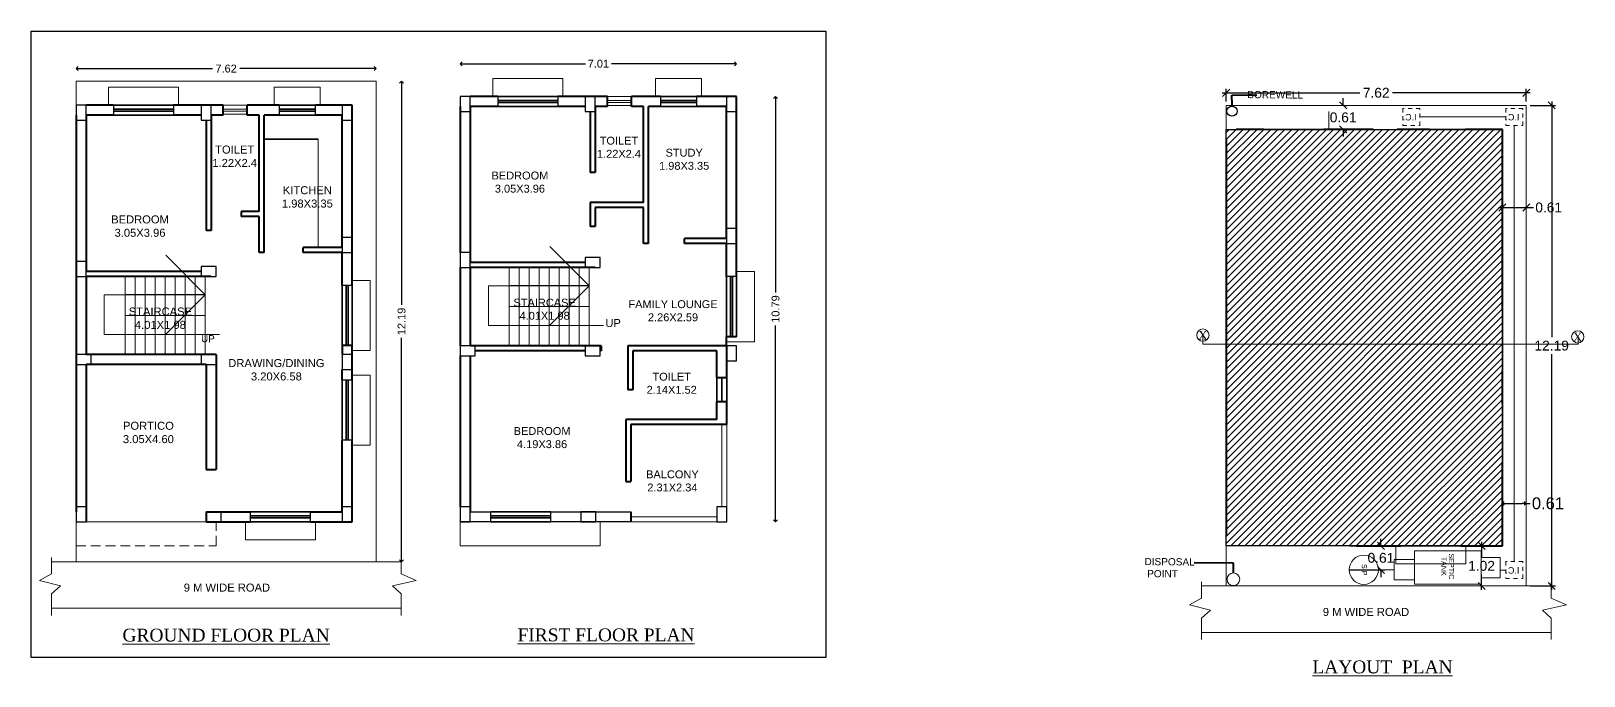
# Model space of a CAD drawing. Header units: metres. Extents: x -9744 to -9320, y 28583 to 28826.
# Drawn here: x -9664.78 to -9625.34, y 28809.44 to 28825.8 of the extents above; entities that cross this region are included whole.
import ezdxf

# ---------------------------------------------------------------- set-up
doc = ezdxf.new("R2010")
doc.units = ezdxf.units.M
doc.header["$PDMODE"] = 34
doc.header["$PDSIZE"] = -15
for name, pattern in [('CENTER2', [1.125, 0.75, -0.125, 0.125, -0.125]), ('CONTINULUS', [0]), ('DASHED', [0]), ('DASHED2', [0.375, 0.25, -0.125]), ('HIDDEN', [0.375, 0.25, -0.125])]:
    doc.linetypes.add(name, pattern=pattern)
for name, color, linetype, lineweight in [('BUA TOTAL', 3, 'Continuous', 30), ('Chajja', 23, 'DASHED', 9), ('col', 1, 'Continuous', 20), ('column', 1, 'Continuous', 25), ('dim', 7, 'Continuous', 0), ('dw text', 94, 'Continuous', 9), ('elevation', 5, 'Continuous', 13), ('IC', 31, 'Continuous', 0), ('PLAN', 7, 'Continuous', 40), ('rm text', 7, 'Continuous', 18), ('SEC LINE', 3, 'Continuous', 20), ('Site', 1, 'CENTER2', 35), ('TEXT', 7, 'Continuous', 20), ('TXT', 7, 'Continuous', 20), ('WALL', 7, 'Continuous', 25), ('win', 5, 'Continuous', 13)]:
    doc.layers.add(name, color=color, linetype=linetype, lineweight=lineweight)
doc.styles.add('Arial', font='arial.ttf', dxfattribs={"height": 0.2})
doc.styles.add('PreDCRFont', font='arial.ttf', dxfattribs={"height": 0.25})
doc.styles.get("Standard").update_dxf_attribs({"font": 'arial.ttf', "height": 0.25})
doc.styles.add('STYLE1', font='arial.ttf', dxfattribs={"height": 0.3})
doc.styles.add('style2', font='arial.ttf', dxfattribs={"height": 0.3})
doc.styles.add('style3', font='arial.ttf', dxfattribs={"height": 12})
doc.dimstyles.new('Copy of Standard', dxfattribs={"dimtxt": 9, "dimasz": 2, "dimexe": 0.125, "dimexo": 0.125, "dimgap": 0, "dimtad": 0, "dimtoh": 1, "dimdec": 0, "dimlfac": -1, "dimzin": 0, "dimdsep": 46, "dimlunit": 4, "dimtxsty": 'Arial', "dimblk": 'OBLIQUE', "dimcen": 10, "dimse1": 1, "dimse2": 1, "dimclrd": 54, "dimclre": 252, "dimclrt": 256, "dimadec": 8, "dimazin": 0, "dimtfac": 1, "dimtdec": 0, "dimtofl": 0, "dimtmove": 1, "dimatfit": 3, "dimldrblk": 'OPEN90', "dimfxl": 0.125, "dimtolj": 1, "dimtzin": 0, "dimlwd": 0, "dimlwe": -1, "dimarcsym": 0})
doc.dimstyles.new('INT DIM', dxfattribs={"dimtxt": 0.3, "dimasz": 0.1, "dimexe": 0.18, "dimexo": 0.0625, "dimgap": 0.09, "dimtad": 0, "dimzin": 0, "dimdsep": 46, "dimtxsty": 'style2', "dimblk": 'OPEN90', "dimcen": 0.09, "dimse1": 1, "dimse2": 1, "dimclrd": 250, "dimclrt": 256, "dimadec": 0, "dimazin": 0, "dimtfac": 1, "dimtofl": 0, "dimtmove": 0, "dimatfit": 3, "dimfxl": 0.18, "dimtolj": 1, "dimtzin": 0, "dimlwd": -1, "dimarcsym": 0})
doc.dimstyles.new('OUTER DIM', dxfattribs={"dimtxt": 0.3, "dimasz": 0.18, "dimexe": 0.1, "dimexo": 0.1, "dimgap": 0.09, "dimtad": 0, "dimtih": 1, "dimtoh": 1, "dimzin": 0, "dimdsep": 46, "dimtxsty": 'Standard', "dimblk": 'OBLIQUE', "dimcen": 0, "dimdle": 0.1, "dimclrd": 147, "dimclre": 147, "dimclrt": 7, "dimadec": 0, "dimazin": 0, "dimtfac": 1, "dimtofl": 0, "dimtmove": 0, "dimatfit": 3, "dimfxl": 0.125, "dimtolj": 1, "dimtzin": 0, "dimarcsym": 0})

# ---------------------------------------------------------------- blocks, each defined once
blk = doc.blocks.new('_Oblique')
at = {"color": 0, "linetype": 'ByBlock', "lineweight": -2}
blk.add_line((-0.5, -0.5), (0.5, 0.5), dxfattribs=at)
blk = doc.blocks.new('_Open90')
at = {"layer": 'PLAN', "color": 0, "lineweight": -2}
for p, q in [((-0.5, 0.5), (0, 0)), ((0, 0), (-1, 0)), ((0, 0), (-0.5, -0.5))]:
    blk.add_line(p, q, dxfattribs=at)
blk = doc.blocks.new('*D38')
at = {"layer": 'BUA TOTAL', "color": 250, "ltscale": 0.05, "transparency": 16777216}
for p, q in [((-9663.534, 28824.844), (-9660.172, 28824.844)), ((-9656.114, 28824.844), (-9659.476, 28824.844))]:
    blk.add_line(p, q, dxfattribs=at)
at = {"layer": 'Defpoints', "color": 0, "linetype": 'CONTINULUS', "ltscale": 0.05, "transparency": 16777216}
for p in [(-9663.634, 28824.844), (-9663.634, 28824.525), (-9656.014, 28824.525)]:
    blk.add_point(p, dxfattribs=at)
at = {"layer": 'BUA TOTAL', "color": 250, "linetype": 'CONTINULUS', "ltscale": 0.05, "transparency": 16777216, "xscale": 0.1, "yscale": 0.1, "zscale": 0.1, "rotation": 180}
blk.add_blockref('_Open90', (-9663.634, 28824.844), dxfattribs=at)
at = {"layer": 'BUA TOTAL', "color": 250, "linetype": 'CONTINULUS', "ltscale": 0.05, "transparency": 16777216, "xscale": 0.1, "yscale": 0.1, "zscale": 0.1}
blk.add_blockref('_Open90', (-9656.014, 28824.844), dxfattribs=at)
at = {"layer": 'BUA TOTAL', "linetype": 'CONTINULUS', "ltscale": 0.05, "transparency": 16777216, "insert": (-9659.824, 28824.844), "char_height": 0.2, "attachment_point": 5, "style": 'Arial', "bg_fill": 3, "box_fill_scale": 1.1, "bg_fill_color": 9, "bg_fill_true_color": 13158600, "bg_fill_transparency": 0}
blk.add_mtext('\\A1;7.62', dxfattribs=at)
blk = doc.blocks.new('*D39')
at = {"layer": 'BUA TOTAL', "color": 250, "ltscale": 0.05, "transparency": 16777216}
for p, q in [((-9655.368, 28824.425), (-9655.368, 28818.847)), ((-9655.368, 28812.433), (-9655.368, 28818.01))]:
    blk.add_line(p, q, dxfattribs=at)
at = {"layer": 'Defpoints', "color": 0, "linetype": 'CONTINULUS', "ltscale": 0.05, "transparency": 16777216}
for p in [(-9656.014, 28824.525), (-9656.014, 28812.333), (-9655.368, 28812.333)]:
    blk.add_point(p, dxfattribs=at)
at = {"layer": 'BUA TOTAL', "color": 250, "linetype": 'CONTINULUS', "ltscale": 0.05, "transparency": 16777216, "xscale": 0.1, "yscale": 0.1, "zscale": 0.1}
for p, rotation in [((-9655.368, 28824.525), 90), ((-9655.368, 28812.333), 270)]:
    blk.add_blockref('_Open90', p, dxfattribs=dict(at, rotation=rotation))
at = {"layer": 'BUA TOTAL', "linetype": 'CONTINULUS', "ltscale": 0.05, "transparency": 16777216, "insert": (-9655.368, 28818.429), "char_height": 0.2, "attachment_point": 5, "rotation": 90, "style": 'Arial', "bg_fill": 3, "box_fill_scale": 1.1, "bg_fill_color": 9, "bg_fill_true_color": 13158600, "bg_fill_transparency": 0}
blk.add_mtext('\\A1;12.19', dxfattribs=at)
blk = doc.blocks.new('*D40')
at = {"layer": 'BUA TOTAL', "color": 250, "ltscale": 0.05, "transparency": 16777216}
for p, q in [((-9653.777, 28824.968), (-9650.7, 28824.968)), ((-9646.964, 28824.968), (-9650.041, 28824.968))]:
    blk.add_line(p, q, dxfattribs=at)
at = {"layer": 'Defpoints', "color": 0, "linetype": 'CONTINULUS', "ltscale": 0.05, "transparency": 16777216}
for p in [(-9653.877, 28824.968), (-9653.877, 28824.139), (-9646.864, 28824.139)]:
    blk.add_point(p, dxfattribs=at)
at = {"layer": 'BUA TOTAL', "color": 250, "linetype": 'CONTINULUS', "ltscale": 0.05, "transparency": 16777216, "xscale": 0.1, "yscale": 0.1, "zscale": 0.1, "rotation": 180}
blk.add_blockref('_Open90', (-9653.877, 28824.968), dxfattribs=at)
at = {"layer": 'BUA TOTAL', "color": 250, "linetype": 'CONTINULUS', "ltscale": 0.05, "transparency": 16777216, "xscale": 0.1, "yscale": 0.1, "zscale": 0.1}
blk.add_blockref('_Open90', (-9646.864, 28824.968), dxfattribs=at)
at = {"layer": 'BUA TOTAL', "linetype": 'CONTINULUS', "ltscale": 0.05, "transparency": 16777216, "insert": (-9650.37, 28824.968), "char_height": 0.2, "attachment_point": 5, "style": 'Arial', "bg_fill": 3, "box_fill_scale": 1.1, "bg_fill_color": 9, "bg_fill_true_color": 13158600, "bg_fill_transparency": 0}
blk.add_mtext('\\A1;7.01', dxfattribs=at)
blk = doc.blocks.new('*D41')
at = {"layer": 'BUA TOTAL', "color": 250, "ltscale": 0.05, "transparency": 16777216}
for p, q in [((-9645.871, 28824.039), (-9645.871, 28819.162)), ((-9645.871, 28813.449), (-9645.871, 28818.326))]:
    blk.add_line(p, q, dxfattribs=at)
at = {"layer": 'Defpoints', "color": 0, "linetype": 'CONTINULUS', "ltscale": 0.05, "transparency": 16777216}
for p in [(-9646.864, 28824.139), (-9647.232, 28813.349), (-9645.871, 28813.349)]:
    blk.add_point(p, dxfattribs=at)
at = {"layer": 'BUA TOTAL', "color": 250, "linetype": 'CONTINULUS', "ltscale": 0.05, "transparency": 16777216, "xscale": 0.1, "yscale": 0.1, "zscale": 0.1}
for p, rotation in [((-9645.871, 28824.139), 90), ((-9645.871, 28813.349), 270)]:
    blk.add_blockref('_Open90', p, dxfattribs=dict(at, rotation=rotation))
at = {"layer": 'BUA TOTAL', "linetype": 'CONTINULUS', "ltscale": 0.05, "transparency": 16777216, "insert": (-9645.871, 28818.744), "char_height": 0.2, "attachment_point": 5, "rotation": 90, "style": 'Arial', "bg_fill": 3, "box_fill_scale": 1.1, "bg_fill_color": 9, "bg_fill_true_color": 13158600, "bg_fill_transparency": 0}
blk.add_mtext('\\A1;10.79', dxfattribs=at)
blk = doc.blocks.new('*D45')
at = {"layer": 'Defpoints', "color": 0, "transparency": 16777216}
for p in [(-9627.943, 28812.735), (-9627.943, 28811.719), (-9627.943, 28811.719)]:
    blk.add_point(p, dxfattribs=at)
at = {"layer": 'dim', "color": 147, "lineweight": -2, "transparency": 16777216}
for p, q in [((-9627.943, 28812.835), (-9627.943, 28812.445)), ((-9627.943, 28811.619), (-9627.943, 28812.009))]:
    blk.add_line(p, q, dxfattribs=at)
at = {"layer": 'dim', "color": 147, "lineweight": -2, "transparency": 16777216, "xscale": 0.18, "yscale": 0.18, "zscale": 0.18}
for p, rotation in [((-9627.943, 28812.735), 90), ((-9627.943, 28811.719), 270)]:
    blk.add_blockref('_Oblique', p, dxfattribs=dict(at, rotation=rotation))
at = {"layer": 'dim', "color": 7, "transparency": 16777216, "insert": (-9627.943, 28812.227), "char_height": 0.25, "attachment_point": 5}
blk.add_mtext('\\A1;1.02', dxfattribs=at)
blk = doc.blocks.new('*D46')
at = {"color": 250, "transparency": 16777216}
for p, q in [((-9627.315, 28813.814), (-9626.908, 28813.814)), ((-9626.808, 28813.814), (-9626.708, 28813.814))]:
    blk.add_line(p, q, dxfattribs=at)
at = {"layer": 'Defpoints', "color": 0, "linetype": 'Continuous', "transparency": 16777216}
blk.add_point((-9627.415, 28813.77), dxfattribs=at)
at = {"color": 250, "linetype": 'Continuous', "transparency": 16777216, "xscale": 0.1, "yscale": 0.1, "zscale": 0.1, "rotation": 180}
blk.add_blockref('_Open90', (-9627.415, 28813.814), dxfattribs=at)
at = {"color": 250, "linetype": 'Continuous', "transparency": 16777216, "xscale": 0.1, "yscale": 0.1, "zscale": 0.1}
blk.add_blockref('_Open90', (-9626.808, 28813.814), dxfattribs=at)
at = {"linetype": 'Continuous', "transparency": 16777216, "insert": (-9626.257, 28813.814), "char_height": 0.3, "attachment_point": 5, "style": 'style2', "bg_fill": 3, "box_fill_scale": 1.1, "bg_fill_color": 9, "bg_fill_true_color": 13158600, "bg_fill_transparency": 0}
blk.add_mtext('\\A1;0.61', dxfattribs=at)
at = {"layer": 'Defpoints', "color": 0, "linetype": 'Continuous', "transparency": 16777216}
for p in [(-9626.808, 28813.814), (-9626.808, 28813.77)]:
    blk.add_point(p, dxfattribs=at)
blk = doc.blocks.new('*D47')
at = {"layer": 'Defpoints', "color": 0, "transparency": 16777216}
for p in [(-9631.499, 28823.911), (-9631.458, 28823.911), (-9631.499, 28823.301)]:
    blk.add_point(p, dxfattribs=at)
at = {"layer": 'dim', "color": 147, "lineweight": -2, "transparency": 16777216}
for p, q in [((-9631.458, 28823.911), (-9631.458, 28824.091)), ((-9631.399, 28823.911), (-9631.358, 28823.911)), ((-9631.458, 28823.301), (-9631.458, 28823.121)), ((-9631.399, 28823.301), (-9631.358, 28823.301))]:
    blk.add_line(p, q, dxfattribs=at)
at = {"layer": 'dim', "color": 147, "lineweight": -2, "transparency": 16777216, "xscale": 0.18, "yscale": 0.18, "zscale": 0.18}
for p, rotation in [((-9631.458, 28823.911), 270), ((-9631.458, 28823.301), 90)]:
    blk.add_blockref('_Oblique', p, dxfattribs=dict(at, rotation=rotation))
at = {"layer": 'dim', "color": 7, "transparency": 16777216, "insert": (-9631.458, 28823.606), "char_height": 0.25, "attachment_point": 5}
blk.add_mtext('\\A1;0.61', dxfattribs=at)
blk = doc.blocks.new('*D48')
at = {"layer": 'Defpoints', "color": 0, "transparency": 16777216}
for p in [(-9627.415, 28821.32), (-9626.808, 28821.32), (-9626.808, 28821.32)]:
    blk.add_point(p, dxfattribs=at)
at = {"layer": 'dim', "color": 147, "lineweight": -2, "transparency": 16777216}
for p, q in [((-9627.515, 28821.32), (-9626.808, 28821.32)), ((-9626.808, 28821.32), (-9626.628, 28821.32))]:
    blk.add_line(p, q, dxfattribs=at)
at = {"layer": 'dim', "color": 147, "lineweight": -2, "transparency": 16777216, "xscale": 0.18, "yscale": 0.18, "zscale": 0.18, "rotation": 180}
blk.add_blockref('_Oblique', (-9627.415, 28821.32), dxfattribs=at)
at = {"layer": 'dim', "color": 147, "lineweight": -2, "transparency": 16777216, "xscale": 0.18, "yscale": 0.18, "zscale": 0.18}
blk.add_blockref('_Oblique', (-9626.808, 28821.32), dxfattribs=at)
at = {"layer": 'dim', "color": 7, "transparency": 16777216, "insert": (-9626.238, 28821.32), "char_height": 0.25, "attachment_point": 5}
blk.add_mtext('\\A1;0.61', dxfattribs=at)
blk = doc.blocks.new('*D49')
at = {"layer": 'Defpoints', "color": 0, "transparency": 16777216}
for p in [(-9634.428, 28824.23), (-9634.428, 28823.911), (-9626.808, 28823.911)]:
    blk.add_point(p, dxfattribs=at)
at = {"layer": 'dim', "color": 147, "lineweight": -2, "transparency": 16777216}
for p, q in [((-9634.528, 28824.23), (-9631.031, 28824.23)), ((-9634.428, 28824.011), (-9634.428, 28824.33)), ((-9626.708, 28824.23), (-9630.206, 28824.23)), ((-9626.808, 28824.011), (-9626.808, 28824.33))]:
    blk.add_line(p, q, dxfattribs=at)
at = {"layer": 'dim', "color": 147, "lineweight": -2, "transparency": 16777216, "xscale": 0.18, "yscale": 0.18, "zscale": 0.18, "rotation": 180}
blk.add_blockref('_Oblique', (-9634.428, 28824.23), dxfattribs=at)
at = {"layer": 'dim', "color": 147, "lineweight": -2, "transparency": 16777216, "xscale": 0.18, "yscale": 0.18, "zscale": 0.18}
blk.add_blockref('_Oblique', (-9626.808, 28824.23), dxfattribs=at)
at = {"layer": 'dim', "color": 7, "transparency": 16777216, "insert": (-9630.618, 28824.23), "char_height": 0.25, "attachment_point": 5}
blk.add_mtext('\\A1;7.62', dxfattribs=at)
blk = doc.blocks.new('*D50')
at = {"layer": 'Defpoints', "color": 0, "transparency": 16777216}
for p in [(-9626.808, 28823.911), (-9626.808, 28811.719), (-9626.162, 28811.719)]:
    blk.add_point(p, dxfattribs=at)
at = {"layer": 'dim', "color": 147, "lineweight": -2, "transparency": 16777216}
for p, q in [((-9626.162, 28824.011), (-9626.162, 28818.033)), ((-9626.708, 28823.911), (-9626.062, 28823.911)), ((-9626.162, 28811.619), (-9626.162, 28817.597)), ((-9626.708, 28811.719), (-9626.062, 28811.719))]:
    blk.add_line(p, q, dxfattribs=at)
at = {"layer": 'dim', "color": 147, "lineweight": -2, "transparency": 16777216, "xscale": 0.18, "yscale": 0.18, "zscale": 0.18}
for p, rotation in [((-9626.162, 28823.911), 90), ((-9626.162, 28811.719), 270)]:
    blk.add_blockref('_Oblique', p, dxfattribs=dict(at, rotation=rotation))
at = {"layer": 'dim', "color": 7, "transparency": 16777216, "insert": (-9626.162, 28817.815), "char_height": 0.25, "attachment_point": 5}
blk.add_mtext('\\A1;12.19', dxfattribs=at)
blk = doc.blocks.new('*D51')
at = {"layer": 'Defpoints', "color": 0, "transparency": 16777216}
for p in [(-9631.398, 28812.735), (-9631.398, 28812.125), (-9630.498, 28812.125)]:
    blk.add_point(p, dxfattribs=at)
at = {"layer": 'dim', "color": 147, "lineweight": -2, "transparency": 16777216}
for p, q in [((-9631.298, 28812.735), (-9630.398, 28812.735)), ((-9630.498, 28812.735), (-9630.498, 28812.915)), ((-9631.298, 28812.125), (-9630.398, 28812.125)), ((-9630.498, 28812.125), (-9630.498, 28811.945))]:
    blk.add_line(p, q, dxfattribs=at)
at = {"layer": 'dim', "color": 147, "lineweight": -2, "transparency": 16777216, "xscale": 0.18, "yscale": 0.18, "zscale": 0.18}
for p, rotation in [((-9630.498, 28812.735), 270), ((-9630.498, 28812.125), 90)]:
    blk.add_blockref('_Oblique', p, dxfattribs=dict(at, rotation=rotation))
at = {"layer": 'dim', "color": 7, "transparency": 16777216, "insert": (-9630.498, 28812.43), "char_height": 0.25, "attachment_point": 5}
blk.add_mtext('\\A1;0.61', dxfattribs=at)
blk = doc.blocks.new('CFGUHY')
at = {"layer": 'IC', "linetype": 'DASHED2', "ltscale": 2}
blk.add_lwpolyline([(53916.3, -2420.9), (53956.1, -2420.9), (53956.1, -2460.6), (53916.3, -2460.6)], close=True, dxfattribs=at)
at = {"ltscale": 5, "insert": (53924.1, -2433.9), "char_height": 15, "width": 31.257, "attachment_point": 1, "style": 'PreDCRFont'}
blk.add_mtext('I.C.', dxfattribs=at)
blk = doc.blocks.new('A$C4CE71B6A')
at = {"layer": 'IC', "linetype": 'HIDDEN', "ltscale": 25}
blk.add_line((0.737, 1.847), (0.737, 1.384), dxfattribs=at)
for points in [[(0.973, 4.431), (0.973, 4.992), (0.37, 4.992), (0.37, 4.431)], [(1.038, 2.449), (1.038, 1.847), (0.435, 1.847), (0.435, 2.449)]]:
    blk.add_lwpolyline(points, dxfattribs=at)
at = {"layer": 'IC', "linetype": 'Continuous', "ltscale": 25}
blk.add_lwpolyline([(1.168, 4.431), (1.168, 2.449), (0.175, 2.449), (0.175, 4.431)], close=True, dxfattribs=at)
blk.add_circle((0.737, 0.95), 0.433, dxfattribs=at)
at = {"layer": 'IC', "style": 'style3'}
for s, p in [('SEPTIC ', (0.252, 3.474)), ('TANK', (0.349, 3.25)), ('S.P', (0.566, 0.891))]:
    blk.add_text(s, height=0.1524, dxfattribs=at).set_placement(p)

msp = doc.modelspace()

# ---------------------------------------------------------------- linework, layer by layer
at = {"layer": 'BUA TOTAL', "linetype": 'CONTINULUS', "ltscale": 0.05}
msp.add_circle((-9634.28049, 28823.76636), 0.12903, dxfattribs=at)
at = {"layer": 'Chajja', "ltscale": 0.9}
for p, q in [((-9662.80862, 28824.37222), (-9662.80862, 28823.91502)), ((-9662.80862, 28824.37222), (-9661.03062, 28824.37222)), ((-9661.03062, 28824.37222), (-9661.03062, 28823.91502)), ((-9658.60203, 28824.37222), (-9658.60203, 28823.91502)), ((-9657.43363, 28824.37222), (-9657.43363, 28823.91502)), ((-9653.05148, 28824.59612), (-9653.05148, 28824.13892)), ((-9653.05148, 28824.59612), (-9651.27348, 28824.59612)), ((-9651.27348, 28824.59612), (-9651.27348, 28824.13892)), ((-9648.92108, 28824.59612), (-9648.92108, 28824.13892)), ((-9647.75268, 28824.59612), (-9648.92108, 28824.59612)), ((-9647.75268, 28824.59612), (-9647.75268, 28824.13892)), ((-9631.82463, 28823.75864), (-9631.82463, 28823.30144)), ((-9646.40648, 28819.69392), (-9646.86368, 28819.69392)), ((-9646.40648, 28819.69392), (-9646.40648, 28817.91592)), ((-9656.16363, 28819.47002), (-9656.62083, 28819.47002)), ((-9656.16363, 28819.47002), (-9656.16363, 28817.69202)), ((-9656.16363, 28817.69202), (-9656.62083, 28817.69202)), ((-9646.40648, 28817.91592), (-9647.11768, 28817.91592)), ((-9656.16363, 28817.06972), (-9656.62083, 28817.06972)), ((-9656.16363, 28817.06972), (-9656.16363, 28815.29172)), ((-9656.16363, 28815.29172), (-9656.62083, 28815.29172)), ((-9659.32738, 28812.89142), (-9659.32738, 28813.34862)), ((-9657.54938, 28812.89142), (-9657.54938, 28813.34862)), ((-9659.32738, 28812.89142), (-9657.54938, 28812.89142)), ((-9630.12139, 28812.27784), (-9630.12139, 28812.73504)), ((-9628.34339, 28812.27784), (-9628.34339, 28812.73504)), ((-9630.12139, 28812.27784), (-9628.34339, 28812.27784))]:
    msp.add_line(p, q, dxfattribs=at)
at = {"layer": 'Chajja', "linetype": 'Continuous'}
msp.add_line((-9657.43363, 28824.37222), (-9658.60203, 28824.37222), dxfattribs=at)
at = {"layer": 'col'}
msp.add_lwpolyline([(-9634.42813, 28823.91104), (-9626.80813, 28823.91104), (-9626.80813, 28811.71904), (-9634.42813, 28811.71904)], close=True, dxfattribs=at)
at = {"layer": 'column'}
for points in [[(-9653.87698, 28824.13892), (-9653.87698, 28823.75792), (-9653.62298, 28823.75792), (-9653.62298, 28824.13892)], [(-9650.70198, 28824.13892), (-9650.70198, 28823.75792), (-9650.44798, 28823.75792), (-9650.44798, 28824.13892)], [(-9647.11768, 28824.13892), (-9647.11768, 28823.75792), (-9646.86368, 28823.75792), (-9646.86368, 28824.13892)], [(-9663.63412, 28823.91502), (-9663.63412, 28823.53402), (-9663.38012, 28823.53402), (-9663.38012, 28823.91502)], [(-9660.45912, 28823.91502), (-9660.45912, 28823.53402), (-9660.20512, 28823.53402), (-9660.20512, 28823.91502)], [(-9656.87483, 28823.91502), (-9656.87483, 28823.53402), (-9656.62083, 28823.53402), (-9656.62083, 28823.91502)], [(-9656.87483, 28820.56222), (-9656.87483, 28820.18122), (-9656.62083, 28820.18122), (-9656.62083, 28820.56222)], [(-9647.11768, 28820.78612), (-9647.11768, 28820.40512), (-9646.86368, 28820.40512), (-9646.86368, 28820.78612)], [(-9653.87698, 28820.17652), (-9653.87698, 28819.79552), (-9653.62298, 28819.79552), (-9653.62298, 28820.17652)], [(-9650.70198, 28819.79552), (-9650.32098, 28819.79552), (-9650.32098, 28820.04952), (-9650.70198, 28820.04952)], [(-9663.63412, 28819.95262), (-9663.63412, 28819.57162), (-9663.38012, 28819.57162), (-9663.38012, 28819.95262)], [(-9660.45912, 28819.57162), (-9660.07812, 28819.57162), (-9660.07812, 28819.82562), (-9660.45912, 28819.82562)], [(-9653.87698, 28817.56032), (-9653.49598, 28817.56032), (-9653.49598, 28817.81432), (-9653.87698, 28817.81432)], [(-9650.70198, 28817.56032), (-9650.32098, 28817.56032), (-9650.32098, 28817.81432), (-9650.70198, 28817.81432)], [(-9647.11768, 28817.81432), (-9647.11768, 28817.43332), (-9646.86368, 28817.43332), (-9646.86368, 28817.81432)], [(-9663.63412, 28817.33642), (-9663.25312, 28817.33642), (-9663.25312, 28817.59042), (-9663.63412, 28817.59042)], [(-9660.45912, 28817.33642), (-9660.07812, 28817.33642), (-9660.07812, 28817.59042), (-9660.45912, 28817.59042)], [(-9656.87483, 28817.59042), (-9656.87483, 28817.20942), (-9656.62083, 28817.20942), (-9656.62083, 28817.59042)], [(-9663.63412, 28813.72962), (-9663.63412, 28813.34862), (-9663.38012, 28813.34862), (-9663.38012, 28813.72962)], [(-9656.87483, 28813.72962), (-9656.87483, 28813.34862), (-9656.62083, 28813.34862), (-9656.62083, 28813.72962)], [(-9653.87698, 28813.72962), (-9653.87698, 28813.34862), (-9653.62298, 28813.34862), (-9653.62298, 28813.72962)], [(-9647.35898, 28813.72962), (-9647.35898, 28813.34862), (-9647.10498, 28813.34862), (-9647.10498, 28813.72962)], [(-9660.33212, 28813.34862), (-9659.95112, 28813.34862), (-9659.95112, 28813.60262), (-9660.33212, 28813.60262)], [(-9650.81627, 28813.34862), (-9650.43527, 28813.34862), (-9650.43527, 28813.60262), (-9650.81627, 28813.60262)]]:
    msp.add_lwpolyline(points, close=True, dxfattribs=at)
at = {"layer": 'elevation', "linetype": 'DASHED2'}
msp.add_lwpolyline([(-9663.63412, 28813.34862), (-9663.63412, 28812.73902), (-9660.07812, 28812.73902), (-9660.07812, 28813.34862)], dxfattribs=at)
at = {"layer": 'IC'}
for points in [[(-9629.50732, 28823.61864), (-9627.32978, 28823.61864)], [(-9627.32978, 28812.12046), (-9627.47334, 28812.12046)]]:
    msp.add_lwpolyline(points, dxfattribs=at)
at = {"layer": 'IC', "linetype": 'Continuous', "ltscale": 0.05}
msp.add_circle((-9634.24374, 28811.88843), 0.15947, dxfattribs=at)
at = {"layer": 'PLAN', "ltscale": 10}
for p, q in [((-9652.92448, 28824.13892), (-9653.62298, 28824.13892)), ((-9650.44798, 28824.13892), (-9651.40048, 28824.13892)), ((-9650.14173, 28824.13892), (-9650.44798, 28824.13892)), ((-9648.79408, 28824.13892), (-9649.53213, 28824.13892)), ((-9648.79408, 28824.13892), (-9648.92108, 28824.13892)), ((-9646.86368, 28824.13892), (-9647.87968, 28824.13892)), ((-9646.86368, 28819.56692), (-9646.86368, 28824.13892)), ((-9663.63412, 28823.66102), (-9663.63412, 28813.60262)), ((-9662.68162, 28823.91502), (-9663.38012, 28823.91502)), ((-9662.68162, 28823.66102), (-9663.38012, 28823.66102)), ((-9663.38012, 28823.66102), (-9663.38012, 28819.69862)), ((-9659.89888, 28823.91502), (-9661.15762, 28823.91502)), ((-9660.45912, 28823.66102), (-9661.15762, 28823.66102)), ((-9659.89888, 28823.66102), (-9660.20512, 28823.66102)), ((-9660.20512, 28823.66102), (-9660.20512, 28820.74002)), ((-9658.47503, 28823.91502), (-9659.28928, 28823.91502)), ((-9658.98303, 28823.66102), (-9659.28928, 28823.66102)), ((-9658.98303, 28821.22262), (-9658.98303, 28823.66102)), ((-9658.85603, 28820.18122), (-9658.85603, 28823.66102)), ((-9658.47503, 28823.66102), (-9658.85603, 28823.66102)), ((-9656.62083, 28823.91502), (-9657.56063, 28823.91502)), ((-9656.87483, 28823.66102), (-9657.56063, 28823.66102)), ((-9656.87483, 28820.30822), (-9656.87483, 28823.66102)), ((-9656.62083, 28819.34302), (-9656.62083, 28823.91502)), ((-9653.87698, 28823.88492), (-9653.87698, 28820.17652)), ((-9652.92448, 28823.88492), (-9653.62298, 28823.88492)), ((-9653.62298, 28823.88492), (-9653.62298, 28819.92252)), ((-9650.70198, 28823.88492), (-9651.40048, 28823.88492)), ((-9650.57498, 28823.75792), (-9650.57498, 28822.20852)), ((-9650.44798, 28823.88492), (-9650.44798, 28822.20852)), ((-9650.14173, 28823.88492), (-9650.44798, 28823.88492)), ((-9649.22588, 28823.88492), (-9649.53213, 28823.88492)), ((-9649.22588, 28821.44652), (-9649.22588, 28823.88492)), ((-9649.09888, 28820.40512), (-9649.09888, 28823.88492)), ((-9648.79408, 28823.88492), (-9649.09888, 28823.88492)), ((-9647.11768, 28823.88492), (-9647.87968, 28823.88492)), ((-9647.11768, 28820.53212), (-9647.11768, 28823.88492)), ((-9660.33212, 28823.53402), (-9660.33212, 28820.74002)), ((-9633.47563, 28823.30144), (-9634.17413, 28823.30144)), ((-9630.69289, 28823.30144), (-9631.95163, 28823.30144)), ((-9629.26904, 28823.30144), (-9630.08329, 28823.30144)), ((-9627.41484, 28823.30144), (-9628.35464, 28823.30144)), ((-9627.41484, 28818.72944), (-9627.41484, 28823.30144)), ((-9634.42813, 28823.04744), (-9634.42813, 28812.98904)), ((-9650.44798, 28822.20852), (-9650.57498, 28822.20852)), ((-9658.98303, 28821.22262), (-9659.44312, 28821.22262)), ((-9659.44312, 28821.22262), (-9659.44312, 28821.09562)), ((-9649.22588, 28821.44652), (-9650.57498, 28821.44652)), ((-9650.57498, 28821.44652), (-9650.57498, 28820.83692)), ((-9649.22588, 28821.31952), (-9650.44798, 28821.31952)), ((-9650.44798, 28821.31952), (-9650.44798, 28820.83692)), ((-9649.22588, 28820.40512), (-9649.22588, 28821.31952)), ((-9658.98303, 28821.09562), (-9659.44312, 28821.09562)), ((-9658.98303, 28820.18122), (-9658.98303, 28821.09562)), ((-9650.44798, 28820.83692), (-9650.57498, 28820.83692)), ((-9660.20512, 28820.74002), (-9660.33212, 28820.74002)), ((-9648.18448, 28820.40512), (-9648.18448, 28820.53212)), ((-9647.11768, 28820.53212), (-9648.18448, 28820.53212)), ((-9658.85603, 28820.18122), (-9658.98303, 28820.18122)), ((-9657.86543, 28820.18122), (-9657.86543, 28820.30822)), ((-9656.87483, 28820.30822), (-9657.86543, 28820.30822)), ((-9656.87483, 28820.18122), (-9657.86543, 28820.18122)), ((-9656.87483, 28819.34302), (-9656.87483, 28820.18122)), ((-9649.09888, 28820.40512), (-9649.22588, 28820.40512)), ((-9647.11768, 28820.40512), (-9648.18448, 28820.40512)), ((-9647.11768, 28819.56692), (-9647.11768, 28820.40512)), ((-9660.45912, 28819.69862), (-9663.38012, 28819.69862)), ((-9653.87698, 28819.79552), (-9653.87698, 28817.81432)), ((-9650.70198, 28819.92252), (-9653.62298, 28819.92252)), ((-9650.44798, 28819.79552), (-9653.62298, 28819.79552)), ((-9653.62298, 28819.79552), (-9653.62298, 28817.81432)), ((-9660.20512, 28819.57162), (-9663.38012, 28819.57162)), ((-9663.38012, 28819.57162), (-9663.38012, 28817.59042)), ((-9656.62083, 28817.81902), (-9656.87483, 28817.81902)), ((-9656.87483, 28817.81902), (-9656.87483, 28817.59042)), ((-9656.62083, 28816.94272), (-9656.62083, 28817.81902)), ((-9650.29558, 28817.81432), (-9653.62298, 28817.81432)), ((-9650.70198, 28817.68732), (-9653.49598, 28817.68732)), ((-9650.29558, 28817.68732), (-9650.32098, 28817.68732)), ((-9650.29558, 28817.81432), (-9650.29558, 28817.68732)), ((-9647.11768, 28817.81432), (-9649.62264, 28817.81432)), ((-9649.62264, 28817.81432), (-9649.62264, 28816.69636)), ((-9647.35898, 28817.68732), (-9649.49564, 28817.68732)), ((-9649.49564, 28817.68732), (-9649.49564, 28816.69636)), ((-9647.35898, 28817.00622), (-9647.35898, 28817.68732)), ((-9647.11768, 28817.81432), (-9647.11768, 28818.04292)), ((-9646.86368, 28818.04292), (-9647.11768, 28818.04292)), ((-9647.10498, 28817.00622), (-9647.10498, 28817.81902)), ((-9660.07812, 28817.59042), (-9663.38012, 28817.59042)), ((-9660.33212, 28817.33642), (-9663.38012, 28817.33642)), ((-9663.38012, 28817.33642), (-9663.38012, 28813.34862)), ((-9660.33212, 28817.33642), (-9660.33212, 28814.66942)), ((-9660.07812, 28817.59042), (-9660.07812, 28814.66942)), ((-9653.87698, 28817.56032), (-9653.87698, 28813.72962)), ((-9653.62298, 28817.56032), (-9653.62298, 28813.60262)), ((-9656.87483, 28816.94272), (-9656.87483, 28817.20942)), ((-9627.41484, 28816.32914), (-9627.41484, 28817.20544)), ((-9649.49564, 28816.69636), (-9649.62264, 28816.69636)), ((-9647.35898, 28815.93942), (-9647.35898, 28816.39662)), ((-9647.10498, 28815.81242), (-9647.10498, 28816.39662)), ((-9647.35898, 28815.93942), (-9649.67327, 28815.93942)), ((-9649.67327, 28815.93942), (-9649.67327, 28814.36462)), ((-9647.10498, 28815.81242), (-9649.54627, 28815.81242)), ((-9649.54627, 28815.81242), (-9649.54627, 28814.36462)), ((-9656.87483, 28813.60262), (-9656.87483, 28815.41872)), ((-9656.62083, 28813.34862), (-9656.62083, 28815.41872)), ((-9660.33212, 28814.66942), (-9660.07812, 28814.66942)), ((-9627.41484, 28812.73504), (-9627.41484, 28814.80514)), ((-9649.67327, 28814.36462), (-9649.54627, 28814.36462)), ((-9660.33212, 28813.60262), (-9659.20038, 28813.60262)), ((-9660.33212, 28813.60262), (-9660.33212, 28813.34862)), ((-9660.33212, 28813.34862), (-9659.20038, 28813.34862)), ((-9657.67638, 28813.60262), (-9656.87483, 28813.60262)), ((-9657.67638, 28813.34862), (-9656.62083, 28813.34862)), ((-9649.54627, 28813.60262), (-9649.54627, 28813.34862)), ((-9631.12613, 28812.73504), (-9629.99439, 28812.73504)), ((-9628.47039, 28812.73504), (-9627.41484, 28812.73504))]:
    msp.add_line(p, q, dxfattribs=at)
at = {"layer": 'PLAN', "linetype": 'Continuous'}
for p, q in [((-9650.14173, 28823.88492), (-9650.14173, 28824.13892)), ((-9649.53213, 28823.88492), (-9649.53213, 28824.13892)), ((-9659.89888, 28823.66102), (-9659.89888, 28823.91502)), ((-9659.28928, 28823.66102), (-9659.28928, 28823.91502)), ((-9647.35898, 28817.00622), (-9647.10498, 28817.00622)), ((-9647.35898, 28816.39662), (-9647.10498, 28816.39662))]:
    msp.add_line(p, q, dxfattribs=at)
at = {"layer": 'SEC LINE', "ltscale": 0.5}
msp.add_lwpolyline([(-9625.49368, 28818.03754), (-9625.49368, 28817.85114), (-9635.02025, 28817.85114), (-9635.02025, 28818.08259)], dxfattribs=at)
for centre in [(-9635.02025, 28818.08259), (-9625.50004, 28818.03754)]:
    msp.add_circle(centre, 0.15704, dxfattribs=at)
at = {"layer": 'Site', "color": 5, "ltscale": 10}
for p, q in [((-9651.40048, 28824.13892), (-9652.92448, 28824.13892)), ((-9651.40048, 28824.03818), (-9652.92448, 28824.03818)), ((-9651.40048, 28823.98738), (-9652.92448, 28823.98738)), ((-9647.87968, 28824.13892), (-9648.79408, 28824.13892)), ((-9647.87968, 28824.03818), (-9648.79408, 28824.03818)), ((-9647.87968, 28823.98738), (-9648.79408, 28823.98738)), ((-9661.15762, 28823.91502), (-9662.68162, 28823.91502)), ((-9661.15762, 28823.81428), (-9662.68162, 28823.81428)), ((-9661.15762, 28823.76348), (-9662.68162, 28823.76348)), ((-9661.15762, 28823.66102), (-9662.68162, 28823.66102)), ((-9657.56063, 28823.91502), (-9658.47503, 28823.91502)), ((-9657.56063, 28823.81428), (-9658.47503, 28823.81428)), ((-9657.56063, 28823.76348), (-9658.47503, 28823.76348)), ((-9657.56063, 28823.66102), (-9658.47503, 28823.66102)), ((-9651.40048, 28823.88492), (-9652.92448, 28823.88492)), ((-9647.87968, 28823.88492), (-9648.79408, 28823.88492)), ((-9631.95163, 28823.30144), (-9633.47563, 28823.30144)), ((-9628.35464, 28823.30144), (-9629.26904, 28823.30144)), ((-9657.48443, 28823.05142), (-9658.85603, 28823.05142)), ((-9656.87483, 28817.81902), (-9656.87483, 28819.34302)), ((-9656.77237, 28817.81902), (-9656.77237, 28819.34302)), ((-9656.72157, 28817.81902), (-9656.72157, 28819.34302)), ((-9656.62083, 28817.81902), (-9656.62083, 28819.34302)), ((-9647.11768, 28818.04292), (-9647.11768, 28819.56692)), ((-9647.01522, 28818.04292), (-9647.01522, 28819.56692)), ((-9646.96442, 28818.04292), (-9646.96442, 28819.56692)), ((-9646.86368, 28818.04292), (-9646.86368, 28819.56692)), ((-9627.41484, 28817.20544), (-9627.41484, 28818.72944)), ((-9656.87483, 28815.41872), (-9656.87483, 28816.94272)), ((-9656.77237, 28815.41872), (-9656.77237, 28816.94272)), ((-9656.72157, 28815.41872), (-9656.72157, 28816.94272)), ((-9656.62083, 28815.41872), (-9656.62083, 28816.94272)), ((-9647.35898, 28817.00622), (-9647.35898, 28816.39662)), ((-9647.23198, 28817.00622), (-9647.23198, 28816.39662)), ((-9647.10498, 28817.00622), (-9647.10498, 28816.39662)), ((-9627.41484, 28814.80514), (-9627.41484, 28816.32914)), ((-9659.20038, 28813.60262), (-9657.67638, 28813.60262)), ((-9659.20038, 28813.50016), (-9657.67638, 28813.50016)), ((-9659.20038, 28813.44936), (-9657.67638, 28813.44936)), ((-9659.20038, 28813.34862), (-9657.67638, 28813.34862)), ((-9653.10227, 28813.60262), (-9651.57827, 28813.60262)), ((-9653.10227, 28813.50016), (-9651.57827, 28813.50016)), ((-9653.10227, 28813.44936), (-9651.57827, 28813.44936)), ((-9653.10227, 28813.34862), (-9651.57827, 28813.34862)), ((-9629.99439, 28812.73504), (-9628.47039, 28812.73504))]:
    msp.add_line(p, q, dxfattribs=at)
at = {"layer": 'WALL'}
for p, q in [((-9652.92448, 28824.13892), (-9652.92448, 28823.88492)), ((-9651.40048, 28824.13892), (-9651.40048, 28823.88492)), ((-9648.79408, 28824.13892), (-9648.79408, 28823.88492)), ((-9647.87968, 28824.13892), (-9647.87968, 28823.88492)), ((-9662.68162, 28823.91502), (-9662.68162, 28823.66102)), ((-9661.15762, 28823.91502), (-9661.15762, 28823.66102)), ((-9658.47503, 28823.91502), (-9658.47503, 28823.66102)), ((-9657.56063, 28823.91502), (-9657.56063, 28823.66102)), ((-9656.62083, 28819.34302), (-9656.87483, 28819.34302)), ((-9646.86368, 28819.56692), (-9647.11768, 28819.56692)), ((-9656.62083, 28816.94272), (-9656.87483, 28816.94272)), ((-9656.62083, 28815.41872), (-9656.87483, 28815.41872)), ((-9659.20038, 28813.34862), (-9659.20038, 28813.60262)), ((-9657.67638, 28813.34862), (-9657.67638, 28813.60262)), ((-9653.10227, 28813.34862), (-9653.86427, 28813.34862)), ((-9653.62298, 28813.60262), (-9653.10227, 28813.60262)), ((-9653.10227, 28813.34862), (-9653.10227, 28813.60262)), ((-9651.57827, 28813.60262), (-9649.54627, 28813.60262)), ((-9651.57827, 28813.34862), (-9651.57827, 28813.60262)), ((-9649.54627, 28813.34862), (-9651.57827, 28813.34862))]:
    msp.add_line(p, q, dxfattribs=at)
at = {"layer": 'win'}
for p, q in [((-9649.53213, 28824.13892), (-9650.14173, 28824.13892)), ((-9649.53213, 28824.03732), (-9650.14173, 28824.03732)), ((-9649.53213, 28823.98652), (-9650.14173, 28823.98652)), ((-9659.28928, 28823.91502), (-9659.89888, 28823.91502)), ((-9659.28928, 28823.81342), (-9659.89888, 28823.81342)), ((-9659.28928, 28823.76262), (-9659.89888, 28823.76262)), ((-9659.28928, 28823.68642), (-9659.89888, 28823.68642)), ((-9649.53213, 28823.91032), (-9650.14173, 28823.91032)), ((-9630.08329, 28823.30144), (-9630.69289, 28823.30144)), ((-9657.48443, 28820.30822), (-9657.48443, 28823.05142)), ((-9652.63238, 28819.79552), (-9652.63238, 28817.81432)), ((-9652.37838, 28819.79552), (-9652.37838, 28817.81432)), ((-9652.12438, 28819.79552), (-9652.12438, 28817.81432)), ((-9651.87038, 28819.79552), (-9651.87038, 28817.81432)), ((-9651.61638, 28819.79552), (-9651.61638, 28817.81432)), ((-9651.36238, 28819.79552), (-9651.36238, 28817.81432)), ((-9651.10838, 28819.79552), (-9651.10838, 28817.81432)), ((-9650.85438, 28819.79552), (-9650.85438, 28817.81432)), ((-9650.60038, 28819.79552), (-9650.60038, 28817.81432)), ((-9662.38952, 28819.57162), (-9662.38952, 28817.59042)), ((-9662.13552, 28819.57162), (-9662.13552, 28817.59042)), ((-9661.88152, 28819.57162), (-9661.88152, 28817.59042)), ((-9661.62752, 28819.57162), (-9661.62752, 28817.59042)), ((-9661.37352, 28819.57162), (-9661.37352, 28817.59042)), ((-9661.11952, 28819.57162), (-9661.11952, 28817.59042)), ((-9660.86552, 28819.57162), (-9660.86552, 28817.59042)), ((-9660.61152, 28819.57162), (-9660.61152, 28817.59042)), ((-9660.35752, 28819.57162), (-9660.35752, 28817.59042)), ((-9660.35752, 28818.58102), (-9662.38952, 28818.58102)), ((-9650.60038, 28818.80492), (-9652.63238, 28818.80492)), ((-9647.23198, 28815.81242), (-9647.23198, 28813.72962)), ((-9647.10498, 28815.81242), (-9647.10498, 28813.65342)), ((-9660.33212, 28813.34862), (-9663.38012, 28813.34862)), ((-9663.38012, 28813.34862), (-9663.38012, 28813.34862)), ((-9660.33212, 28813.34862), (-9660.33212, 28813.34862)), ((-9647.35898, 28813.47562), (-9649.54627, 28813.47562)), ((-9647.10498, 28813.34862), (-9649.54627, 28813.34862)), ((-9631.12613, 28812.73504), (-9634.17413, 28812.73504)), ((-9634.17413, 28812.73504), (-9634.17413, 28812.73504)), ((-9631.12613, 28812.73504), (-9631.12613, 28812.73504))]:
    msp.add_line(p, q, dxfattribs=at)
at = {"layer": 'win', "ltscale": 0.5}
for p, q in [((-9664.25691, 28812.43903), (-9664.25691, 28812.02316)), ((-9663.63412, 28812.33262), (-9664.25691, 28812.33262)), ((-9655.37759, 28812.33262), (-9656.01254, 28812.33262)), ((-9655.37759, 28812.43903), (-9655.37759, 28812.02316)), ((-9664.25691, 28812.02316), (-9664.56549, 28811.85221)), ((-9664.56549, 28811.85221), (-9664.03291, 28811.72012)), ((-9654.99484, 28811.85221), (-9655.6016, 28811.72012)), ((-9655.37759, 28812.02316), (-9654.99484, 28811.85221)), ((-9635.05092, 28811.82545), (-9635.05092, 28811.40958)), ((-9626.1716, 28811.82545), (-9626.1716, 28811.40958)), ((-9664.03291, 28811.72012), (-9664.25691, 28811.51809)), ((-9664.25691, 28811.51809), (-9664.25691, 28810.97014)), ((-9655.6016, 28811.72012), (-9655.37759, 28811.51809)), ((-9655.37759, 28811.51809), (-9655.37759, 28810.97014)), ((-9635.05092, 28811.40958), (-9635.3595, 28811.23863)), ((-9634.42813, 28811.71904), (-9635.05092, 28811.71904)), ((-9626.1716, 28811.71904), (-9626.80655, 28811.71904)), ((-9626.1716, 28811.40958), (-9625.78885, 28811.23863)), ((-9655.37759, 28811.15289), (-9664.25691, 28811.15289)), ((-9635.3595, 28811.23863), (-9634.82692, 28811.10654)), ((-9634.82692, 28811.10654), (-9635.05092, 28810.90451)), ((-9625.78885, 28811.23863), (-9626.39561, 28811.10654)), ((-9626.39561, 28811.10654), (-9626.1716, 28810.90451)), ((-9635.05092, 28810.90451), (-9635.05092, 28810.35656)), ((-9626.1716, 28810.90451), (-9626.1716, 28810.35656)), ((-9626.1716, 28810.53931), (-9635.05092, 28810.53931))]:
    msp.add_line(p, q, dxfattribs=at)
at = {"layer": 'win'}
msp.add_lwpolyline([(-9653.87698, 28813.34862), (-9653.87698, 28812.73902), (-9650.32098, 28812.73902), (-9650.32098, 28813.34862)], dxfattribs=at)

# ---------------------------------------------------------------- block references
at = {"layer": 'IC', "xscale": -0.0108819640077263, "yscale": 0.0108819640077263, "zscale": 0.0108819640077263}
for p in [(-9042.79161, 28850.17869), (-9040.18153, 28850.17869), (-9040.18153, 28838.68051)]:
    msp.add_blockref('CFGUHY', p, dxfattribs=at)
at = {"layer": 'IC', "xscale": 0.8561016763228803, "yscale": 0.8561016763228803, "zscale": 0.8561016763228803, "rotation": 270}
msp.add_blockref('A$C4CE71B6A', (-9631.7466, 28812.76001), dxfattribs=at)

# ---------------------------------------------------------------- texts
at = {"layer": 'dw text', "linetype": 'CONTINULUS', "ltscale": 0.05, "char_height": 0.4082788, "width": 16.3543008, "attachment_point": 1, "style": 'Arial'}
for s, insert in [('{\\fTimes New Roman|b0|i0|c0|p18;\\H0.8x;\\L GROUND FLOOR PLAN}', (-9662.57896, 28810.63413)), ('{\\fTimes New Roman|b0|i0|c0|p18;\\H0.8x;\\LFIRST FLOOR PLAN\\P\\H1.25x; }', (-9652.42371, 28810.63963)), ('{\\fTimes New Roman|b0|i0|c0|p18;\\H0.8x;\\LLAYOUT  PLAN}', (-9632.24013, 28809.82724))]:
    msp.add_mtext(s, dxfattribs=dict(at, insert=insert))
at = {"layer": 'rm text', "color": 7, "char_height": 0.1828796, "attachment_point": 1, "rotation": 359.523673}
for s, width, heights, insert in [('{\\fArial TUR|b0|i0|c0|p34;BOREWELL}', 1.3804035, [0.285], (-9633.8919, 28824.27803)), ('{\\fArial TUR|b0|i0|c162|p34;DISPOSAL\\P}{\\fArial TUR|b0|i0|c162|p34; POINT }', 1.6037979, [0.68197], (-9636.50269, 28812.42907))]:
    msp.add_mtext_dynamic_manual_height_columns(s, width=width, gutter_width=654.99074, heights=heights, dxfattribs=dict(at, insert=insert))
at = {"layer": 'rm text', "char_height": 0.2205764, "attachment_point": 5, "style": 'Arial'}
for insert in [(-9635.02079, 28818.07929), (-9625.50058, 28818.03424)]:
    msp.add_mtext('{\\fTimes New Roman|b0|i0|c0|p18;\\C1;X}', dxfattribs=dict(at, insert=insert))
at = {"layer": 'TEXT', "char_height": 0.2032, "attachment_point": 3}
for s, insert in [('\\pxqc;TOILET\\P1.22X2.4', (-9626.12938, 28822.89201)), ('\\pxqc;KITCHEN\\P1.98X3.35', (-9624.28466, 28821.86084)), ('\\pxqc;BEDROOM\\P3.05X3.96', (-9628.53482, 28821.11979)), ('\\pxqc;STAIRCASE\\P4.01X1.98', (-9628.01758, 28818.78302)), ('\\pxqc;DRAWING/DINING\\P3.20X6.58', (-9625.07166, 28817.47457)), ('\\pxqc;PORTICO\\P3.05X4.60', (-9628.32173, 28815.8839))]:
    msp.add_mtext_dynamic_manual_height_columns(s, width=66.9498533, gutter_width=1, heights=[0], dxfattribs=dict(at, insert=insert))
at = {"layer": 'TEXT', "char_height": 0.2032, "width": 8.0685174, "attachment_point": 3}
for insert in [(-9658.7073, 28811.77791), (-9629.78143, 28811.16065)]:
    msp.add_mtext('9 M WIDE ROAD', dxfattribs=dict(at, insert=insert))
at = {"layer": 'TXT', "style": 'STYLE1'}
for s, width, insert, char_height, attachment_point in [('\\pxqc;TOILET\\P1.22X2.4', 66.9498533, (-9616.37223, 28823.11591), 0.2, 3), ('\\pxqc;STUDY\\P1.98X3.35', 66.9498533, (-9614.71657, 28822.81111), 0.2, 3), ('\\pxqc;BEDROOM\\P3.05X3.96', 66.9498533, (-9618.88767, 28822.23188), 0.2, 3), ('\\pxqc;STAIRCASE\\P4.01X1.98', 66.9498533, (-9618.26044, 28819.00692), 0.2, 3), ('\\pxqc;FAMILY LOUNGE\\P2.26X2.59', 3.2230166, (-9646.86368, 28818.96774), 0.2, 3), ('\\pxqc;UP', 66.9498533, (-9626.80987, 28817.90095), 0.1778, 9), ('\\pxqc;TOILET\\P2.14X1.52', 66.9498533, (-9615.03323, 28817.12817), 0.2, 3), ('\\pxqc;BEDROOM\\P\\pt192;4.19X3.86', 66.9498533, (-9618.32511, 28815.74899), 0.2, 3), ('\\pxqc;BALCONY\\P2.31X2.34', 66.9498533, (-9615.01543, 28814.65009), 0.2, 3)]:
    msp.add_mtext_dynamic_manual_height_columns(s, width=width, gutter_width=1, heights=[0], dxfattribs=dict(at, insert=insert, char_height=char_height, attachment_point=attachment_point))
at = {"layer": 'TXT', "insert": (-9616.52123, 28818.28498), "char_height": 0.2032, "attachment_point": 9}
msp.add_mtext_dynamic_manual_height_columns('\\pxqc;UP', width=66.9498533, gutter_width=1, heights=[0], dxfattribs=at)

# ---------------------------------------------------------------- dimensions: what is measured, and where the dimension line sits
at = {"layer": 'dim'}
for p1, p2, distance, picture, middle in [((-9626.80813, 28823.91104), (-9634.42813, 28823.91104), -0.319, '*D49', (-9630.61813, 28824.23003)), ((-9631.39778, 28812.73504), (-9631.39778, 28812.12544), 0.89988, '*D51', (-9630.4979, 28812.43024))]:
    dim = msp.add_aligned_dim(p1=p1, p2=p2, distance=distance, dimstyle='OUTER DIM', dxfattribs=at)
    dim.commit()
    dim.dimension.update_dxf_attribs({"geometry": picture, "text_midpoint": middle})
for base, p1, p2, angle, picture, middle in [((-9631.45807, 28823.91104), (-9631.49909, 28823.30144), (-9631.49909, 28823.91104), 90, '*D47', (-9631.45807, 28823.60624)), ((-9626.80813, 28821.3199), (-9627.41484, 28821.3199), (-9626.80813, 28821.3199), 180, '*D48', (-9626.23757, 28821.3199)), ((-9627.94261, 28811.71904), (-9627.94261, 28812.73504), (-9627.94261, 28811.71904), 90, '*D45', (-9627.94261, 28812.22704))]:
    dim = msp.add_linear_dim(base=base, p1=p1, p2=p2, angle=angle, dimstyle='OUTER DIM', dxfattribs=at)
    dim.commit()
    dim.dimension.update_dxf_attribs({"geometry": picture, "text_midpoint": middle})

# ---------------------------------------------------------------- leaders
at = {"layer": 'PLAN', "ltscale": 0.05}
for points in [[(-9634.27977, 28823.92543), (-9634.28199, 28824.16984), (-9633.64956, 28824.17557)], [(-9634.24228, 28812.04998), (-9634.24007, 28812.29438), (-9635.23969, 28812.30345)]]:
    msp.add_leader(points, dimstyle='INT DIM', override={"dimfxl": 0.125, "dimtfill": 1, "dimtfillclr": 7, "dimarcsym": 1}, dxfattribs=at)
at = {"layer": 'PLAN', "ltscale": 10}
for points in [[(-9660.35752, 28819.10818), (-9662.9216, 28819.10818), (-9662.9216, 28818.09908), (-9659.99455, 28818.09908)], [(-9650.60038, 28819.33208), (-9653.16445, 28819.33208), (-9653.16445, 28818.32298), (-9650.23741, 28818.32298)]]:
    msp.add_leader(points, dimstyle='Copy of Standard', override={"dimtxt": 10, "dimgap": 0, "dimtad": 0, "dimtoh": 0, "dimse1": 0, "dimse2": 0, "dimclre": 106, "dimfxl": 0.18}, dxfattribs=at)

# ---------------------------------------------------------------- next in the draw order: dimensions: what is measured, and where the dimension line sits
at = {"linetype": 'Continuous'}
dim = msp.add_linear_dim(base=(-9626.80813, 28813.81391), p1=(-9627.41484, 28813.77009), p2=(-9626.80813, 28813.77009), angle=180, dimstyle='INT DIM', override={"dimfxl": 0.125, "dimtfill": 1, "dimtfillclr": 7, "dimarcsym": 1}, dxfattribs=at)
dim.commit()
dim.dimension.update_dxf_attribs({"geometry": '*D46', "text_midpoint": (-9626.25746, 28813.81391)})
at = {"layer": 'BUA TOTAL', "linetype": 'CONTINULUS', "ltscale": 0.05}
for p1, p2, distance, picture, middle in [((-9656.01412, 28824.52462), (-9663.63412, 28824.52462), -0.319, '*D38', (-9659.82412, 28824.84361)), ((-9646.86368, 28824.13892), (-9653.87698, 28824.13892), -0.82944, '*D40', (-9650.37033, 28824.96836))]:
    dim = msp.add_aligned_dim(p1=p1, p2=p2, distance=distance, dimstyle='INT DIM', override={"dimtxt": 0.2, "dimtxsty": 'Arial', "dimfxl": 0.125, "dimtfill": 1, "dimtfillclr": 7, "dimarcsym": 1}, dxfattribs=at)
    dim.commit()
    dim.dimension.update_dxf_attribs({"geometry": picture, "text_midpoint": middle})

# ---------------------------------------------------------------- next in the draw order: hatches: boundary and pattern name
h = msp.add_hatch()
h.set_pattern_fill('ANSI31', color=8)
h.set_pattern_definition([(45, (-9655.56444, 28782.81984), (-0.08838835, 0.08838835), [])])
h.paths.add_polyline_path([(-9627.41484, 28823.30144), (-9634.42813, 28823.30144), (-9634.42813, 28812.73504), (-9627.41484, 28812.73504)])

# ---------------------------------------------------------------- next in the draw order: linework, layer by layer
msp.add_lwpolyline([(-9634.42813, 28823.30144), (-9627.41484, 28823.30144), (-9627.41484, 28812.73504), (-9634.42813, 28812.73504), (-9634.42813, 28823.30144)])
at = {"layer": 'IC'}
msp.add_lwpolyline([(-9627.11351, 28823.40238), (-9627.11351, 28812.33673)], dxfattribs=at)

# ---------------------------------------------------------------- next in the draw order: dimensions: what is measured, and where the dimension line sits
at = {"layer": 'BUA TOTAL', "linetype": 'CONTINULUS', "ltscale": 0.05}
dim = msp.add_aligned_dim(p1=(-9656.01412, 28824.52462), p2=(-9656.01412, 28812.33262), distance=0.64656, dimstyle='INT DIM', override={"dimtxt": 0.2, "dimtxsty": 'Arial', "dimfxl": 0.125, "dimtfill": 1, "dimtfillclr": 7, "dimarcsym": 1}, dxfattribs=at)
dim.commit()
dim.dimension.update_dxf_attribs({"geometry": '*D39', "text_midpoint": (-9655.36756, 28818.42862)})
dim = msp.add_linear_dim(base=(-9645.87113, 28813.34862), p1=(-9646.86368, 28824.13892), p2=(-9647.23198, 28813.34862), angle=90, dimstyle='INT DIM', override={"dimtxt": 0.2, "dimtxsty": 'Arial', "dimfxl": 0.125, "dimtfill": 1, "dimtfillclr": 7, "dimarcsym": 1}, dxfattribs=at)
dim.commit()
dim.dimension.update_dxf_attribs({"geometry": '*D41', "text_midpoint": (-9645.87113, 28818.74377)})
at = {"layer": 'dim'}
dim = msp.add_aligned_dim(p1=(-9626.80813, 28823.91104), p2=(-9626.80813, 28811.71904), distance=0.64656, dimstyle='OUTER DIM', dxfattribs=at)
dim.commit()
dim.dimension.update_dxf_attribs({"geometry": '*D50', "text_midpoint": (-9626.16157, 28817.81504)})

# ---------------------------------------------------------------- next in the draw order: linework, layer by layer
msp.add_lwpolyline([(-9664.77657, 28825.79669), (-9644.59786, 28825.79669), (-9644.59786, 28809.90403), (-9664.77657, 28809.90403)], close=True)
at = {"layer": 'col'}
msp.add_lwpolyline([(-9663.63412, 28824.52462), (-9656.01412, 28824.52462), (-9656.01412, 28812.33262), (-9663.63412, 28812.33262)], close=True, dxfattribs=at)

doc.saveas('drawing.dxf')
